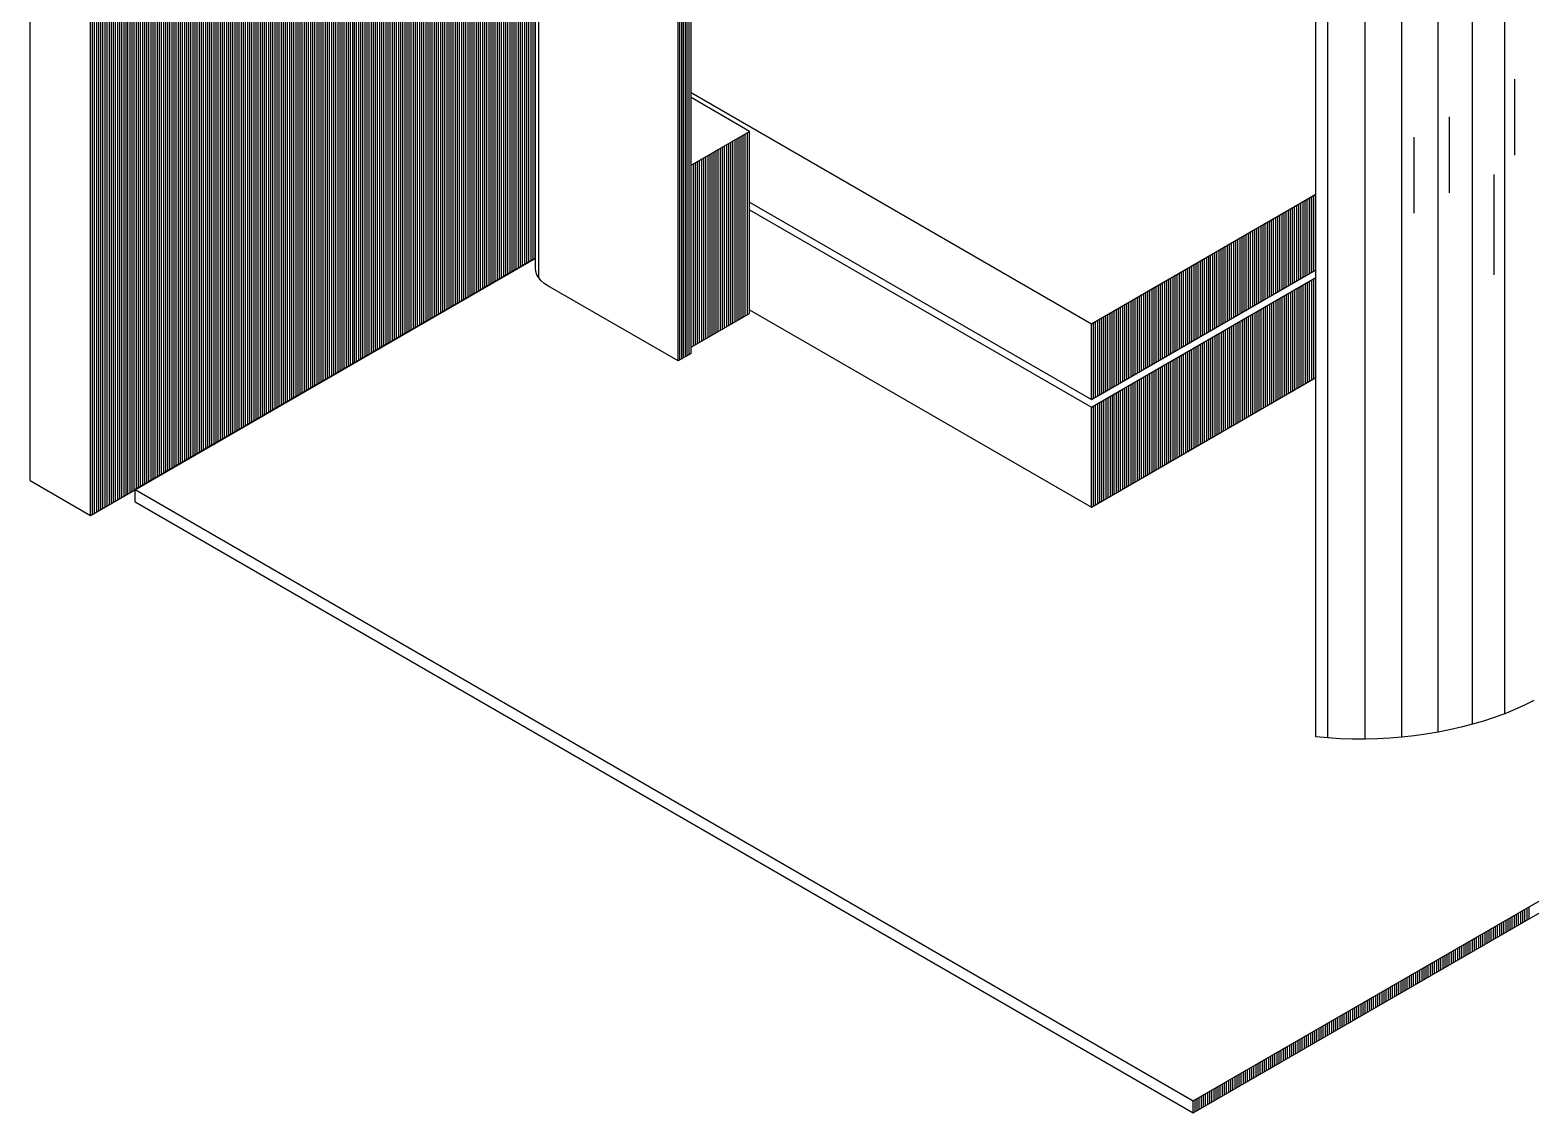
# Model space of a CAD drawing. Header units: inches. Extents: x 0.3 to 16.2, y 0.3 to 11.4.
# Drawn here: x 11.645 to 13.895, y 2.795 to 4.418 of the extents above; entities that cross this region are included whole.
import ezdxf

# ---------------------------------------------------------------- set-up
doc = ezdxf.new("R2010")
doc.units = ezdxf.units.IN
doc.header["$LTSCALE"] = 0.009843
doc.header["$MEASUREMENT"] = 0
doc.layers.add('GEOMETRY', color=7, linetype='Continuous')

msp = doc.modelspace()

# ---------------------------------------------------------------- linework, layer by layer
at = {"layer": 'GEOMETRY'}
for p, q in [((12.4024, 4.0756), (12.4024, 5.335)), ((12.3614, 4.052), (12.3614, 5.3114)), ((12.3646, 4.0539), (12.3646, 5.313)), ((12.3677, 4.0555), (12.3677, 5.315)), ((12.3709, 4.0575), (12.3709, 5.3169)), ((12.374, 4.0594), (12.374, 5.3185)), ((12.3772, 4.061), (12.3772, 5.3205)), ((12.3803, 4.063), (12.3803, 5.3224)), ((12.3835, 4.065), (12.3835, 5.324)), ((12.3866, 4.0665), (12.3866, 5.326)), ((12.3898, 4.0685), (12.3898, 5.3276)), ((12.3929, 4.0701), (12.3929, 5.3295)), ((12.3961, 4.072), (12.3961, 5.3315)), ((12.3992, 4.074), (12.3992, 5.3331)), ((12.3236, 4.0303), (12.3236, 5.2894)), ((12.3268, 4.0323), (12.3268, 5.2913)), ((12.3299, 4.0339), (12.3299, 5.2933)), ((12.3331, 4.0358), (12.3331, 5.2949)), ((12.3362, 4.0374), (12.3362, 5.2969)), ((12.3394, 4.0394), (12.3394, 5.2988)), ((12.3425, 4.0413), (12.3425, 5.3004)), ((12.3457, 4.0429), (12.3457, 5.3024)), ((12.3488, 4.0449), (12.3488, 5.3039)), ((12.352, 4.0465), (12.352, 5.3059)), ((12.3551, 4.0484), (12.3551, 5.3079)), ((12.3583, 4.0504), (12.3583, 5.3094)), ((12.2827, 4.0067), (12.2827, 5.2661)), ((12.2858, 4.0087), (12.2858, 5.2677)), ((12.289, 4.0102), (12.289, 5.2697)), ((12.2921, 4.0122), (12.2921, 5.2713)), ((12.2953, 4.0138), (12.2953, 5.2732)), ((12.2984, 4.0157), (12.2984, 5.2752)), ((12.3016, 4.0177), (12.3016, 5.2768)), ((12.3047, 4.0193), (12.3047, 5.2787)), ((12.3079, 4.0213), (12.3079, 5.2803)), ((12.311, 4.0228), (12.311, 5.2823)), ((12.3142, 4.0248), (12.3142, 5.2843)), ((12.3173, 4.0268), (12.3173, 5.2858)), ((12.3205, 4.0283), (12.3205, 5.2878)), ((12.2449, 3.985), (12.2449, 5.2441)), ((12.248, 3.9866), (12.248, 5.2461)), ((12.2512, 3.9886), (12.2512, 5.2476)), ((12.2543, 3.9902), (12.2543, 5.2496)), ((12.2575, 3.9921), (12.2575, 5.2516)), ((12.2606, 3.9941), (12.2606, 5.2531)), ((12.2638, 3.9957), (12.2638, 5.2551)), ((12.2669, 3.9976), (12.2669, 5.2567)), ((12.2701, 3.9992), (12.2701, 5.2587)), ((12.2732, 4.0012), (12.2732, 5.2606)), ((12.2764, 4.0031), (12.2764, 5.2622)), ((12.2795, 4.0047), (12.2795, 5.2642)), ((12.2071, 3.963), (12.2071, 5.2224)), ((12.2102, 3.965), (12.2102, 5.224)), ((12.2134, 3.9665), (12.2134, 5.226)), ((12.2165, 3.9685), (12.2165, 5.228)), ((12.2197, 3.9705), (12.2197, 5.2295)), ((12.2228, 3.972), (12.2228, 5.2315)), ((12.226, 3.974), (12.226, 5.2331)), ((12.2291, 3.976), (12.2291, 5.235)), ((12.2323, 3.9776), (12.2323, 5.237)), ((12.2354, 3.9795), (12.2354, 5.2386)), ((12.2386, 3.9811), (12.2386, 5.2406)), ((12.2417, 3.9831), (12.2417, 5.2425)), ((12.1661, 3.9394), (12.1661, 5.1988)), ((12.1693, 3.9413), (12.1693, 5.2004)), ((12.1724, 3.9429), (12.1724, 5.2024)), ((12.1756, 3.9449), (12.1756, 5.2043)), ((12.1787, 3.9469), (12.1787, 5.2059)), ((12.1819, 3.9484), (12.1819, 5.2079)), ((12.185, 3.9504), (12.185, 5.2094)), ((12.1882, 3.9524), (12.1882, 5.2114)), ((12.1913, 3.9539), (12.1913, 5.2134)), ((12.1945, 3.9559), (12.1945, 5.215)), ((12.1976, 3.9575), (12.1976, 5.2169)), ((12.2008, 3.9594), (12.2008, 5.2189)), ((12.2039, 3.9614), (12.2039, 5.2205)), ((12.1287, 3.9177), (12.1287, 5.1768)), ((12.1315, 3.9193), (12.1315, 5.1787)), ((12.1346, 3.9213), (12.1346, 5.1807)), ((12.1378, 3.9232), (12.1378, 5.1823)), ((12.1409, 3.9248), (12.1409, 5.1843)), ((12.1441, 3.9268), (12.1441, 5.1862)), ((12.1472, 3.9287), (12.1472, 5.1878)), ((12.1504, 3.9303), (12.1504, 5.1898)), ((12.1535, 3.9323), (12.1535, 5.1913)), ((12.1567, 3.9339), (12.1567, 5.1933)), ((12.1598, 3.9358), (12.1598, 5.1953)), ((12.163, 3.9378), (12.163, 5.1969)), ((12.0909, 3.8961), (12.0909, 5.1551)), ((12.0941, 3.8976), (12.0941, 5.1571)), ((12.0972, 3.8996), (12.0972, 5.1587)), ((12.1004, 3.9012), (12.1004, 5.1606)), ((12.1035, 3.9031), (12.1035, 5.1626)), ((12.1067, 3.9051), (12.1067, 5.1642)), ((12.1098, 3.9067), (12.1098, 5.1661)), ((12.113, 3.9087), (12.113, 5.1677)), ((12.1161, 3.9102), (12.1161, 5.1697)), ((12.1193, 3.9122), (12.1193, 5.1717)), ((12.1224, 3.9142), (12.1224, 5.1732)), ((12.1256, 3.9157), (12.1256, 5.1752)), ((12.05, 3.8724), (12.05, 5.1315)), ((12.0531, 3.874), (12.0531, 5.1335)), ((12.0563, 3.876), (12.0563, 5.135)), ((12.0594, 3.8776), (12.0594, 5.137)), ((12.0626, 3.8795), (12.0626, 5.139)), ((12.0657, 3.8815), (12.0657, 5.1406)), ((12.0689, 3.8831), (12.0689, 5.1425)), ((12.072, 3.885), (12.072, 5.1441)), ((12.0752, 3.8866), (12.0752, 5.1461)), ((12.0783, 3.8886), (12.0783, 5.148)), ((12.0815, 3.8906), (12.0815, 5.1496)), ((12.0846, 3.8921), (12.0846, 5.1516)), ((12.0878, 3.8941), (12.0878, 5.1531)), ((12.0122, 3.8504), (12.0122, 5.1098)), ((12.0154, 3.8524), (12.0154, 5.1114)), ((12.0185, 3.8539), (12.0185, 5.1134)), ((12.0217, 3.8559), (12.0217, 5.1154)), ((12.0248, 3.8579), (12.0248, 5.1169)), ((12.028, 3.8594), (12.028, 5.1189)), ((12.0311, 3.8614), (12.0311, 5.1205)), ((12.0343, 3.863), (12.0343, 5.1224)), ((12.0374, 3.865), (12.0374, 5.1244)), ((12.0406, 3.8669), (12.0406, 5.126)), ((12.0437, 3.8685), (12.0437, 5.128)), ((12.0469, 3.8705), (12.0469, 5.1295)), ((11.9713, 3.8268), (11.9713, 5.0862)), ((11.9744, 3.8287), (11.9744, 5.0878)), ((11.9776, 3.8303), (11.9776, 5.0898)), ((11.9807, 3.8323), (11.9807, 5.0917)), ((11.9839, 3.8343), (11.9839, 5.0933)), ((11.987, 3.8358), (11.987, 5.0953)), ((11.9902, 3.8378), (11.9902, 5.0969)), ((11.9933, 3.8394), (11.9933, 5.0988)), ((11.9965, 3.8413), (11.9965, 5.1008)), ((11.9996, 3.8433), (11.9996, 5.1024)), ((12.0028, 3.8449), (12.0028, 5.1043)), ((12.0059, 3.8469), (12.0059, 5.1063)), ((12.0091, 3.8488), (12.0091, 5.1079)), ((11.9335, 3.8051), (11.9335, 5.0642)), ((11.9366, 3.8067), (11.9366, 5.0661)), ((11.9398, 3.8087), (11.9398, 5.0681)), ((11.9429, 3.8106), (11.9429, 5.0697)), ((11.9461, 3.8122), (11.9461, 5.0717)), ((11.9492, 3.8142), (11.9492, 5.0732)), ((11.9524, 3.8161), (11.9524, 5.0752)), ((11.9555, 3.8177), (11.9555, 5.0772)), ((11.9587, 3.8197), (11.9587, 5.0787)), ((11.9618, 3.8213), (11.9618, 5.0807)), ((11.965, 3.8232), (11.965, 5.0827)), ((11.9681, 3.8252), (11.9681, 5.0843)), ((11.8957, 3.7831), (11.8957, 5.0425)), ((11.8988, 3.785), (11.8988, 5.0445)), ((11.902, 3.787), (11.902, 5.0461)), ((11.9051, 3.7886), (11.9051, 5.048)), ((11.9083, 3.7906), (11.9083, 5.05)), ((11.9114, 3.7925), (11.9114, 5.0516)), ((11.9146, 3.7941), (11.9146, 5.0535)), ((11.9177, 3.7961), (11.9177, 5.0551)), ((11.9209, 3.7976), (11.9209, 5.0571)), ((11.924, 3.7996), (11.924, 5.0591)), ((11.9272, 3.8016), (11.9272, 5.0606)), ((11.9303, 3.8031), (11.9303, 5.0626)), ((11.8547, 3.7598), (11.8547, 5.0189)), ((11.8579, 3.7614), (11.8579, 5.0209)), ((11.861, 3.7634), (11.861, 5.0224)), ((11.8642, 3.765), (11.8642, 5.0244)), ((11.8673, 3.7669), (11.8673, 5.0264)), ((11.8705, 3.7689), (11.8705, 5.028)), ((11.8736, 3.7705), (11.8736, 5.0299)), ((11.8768, 3.7724), (11.8768, 5.0315)), ((11.8799, 3.774), (11.8799, 5.0335)), ((11.8831, 3.776), (11.8831, 5.0354)), ((11.8862, 3.778), (11.8862, 5.037)), ((11.8894, 3.7795), (11.8894, 5.039)), ((11.8925, 3.7815), (11.8925, 5.0406)), ((11.6449, 3.7429), (11.6449, 5.0024)), ((11.8169, 3.7378), (11.8169, 4.9972)), ((11.8201, 3.7398), (11.8201, 4.9988)), ((11.8232, 3.7413), (11.8232, 5.0008)), ((11.8264, 3.7433), (11.8264, 5.0028)), ((11.8295, 3.7453), (11.8295, 5.0043)), ((11.8327, 3.7469), (11.8327, 5.0063)), ((11.8358, 3.7488), (11.8358, 5.0079)), ((11.839, 3.7504), (11.839, 5.0098)), ((11.8421, 3.7524), (11.8421, 5.0118)), ((11.8453, 3.7543), (11.8453, 5.0134)), ((11.8484, 3.7559), (11.8484, 5.0154)), ((11.8516, 3.7579), (11.8516, 5.0169)), ((11.7764, 3.7142), (11.7764, 4.9736)), ((11.7795, 3.7161), (11.7795, 4.9752)), ((11.7827, 3.7177), (11.7827, 4.9772)), ((11.7858, 3.7197), (11.7858, 4.9791)), ((11.789, 3.7217), (11.789, 4.9807)), ((11.7917, 3.7232), (11.7917, 4.9827)), ((11.7949, 3.7252), (11.7949, 4.9843)), ((11.798, 3.7268), (11.798, 4.9862)), ((11.8012, 3.7287), (11.8012, 4.9882)), ((11.8043, 3.7307), (11.8043, 4.9898)), ((11.8075, 3.7323), (11.8075, 4.9917)), ((11.8106, 3.7343), (11.8106, 4.9933)), ((11.8138, 3.7362), (11.8138, 4.9953)), ((11.7386, 3.6925), (11.7386, 4.9516)), ((11.7417, 3.6941), (11.7417, 4.9535)), ((11.7449, 3.6961), (11.7449, 4.9555)), ((11.748, 3.698), (11.748, 4.9571)), ((11.7512, 3.6996), (11.7512, 4.9591)), ((11.7543, 3.7016), (11.7543, 4.9606)), ((11.7575, 3.7031), (11.7575, 4.9626)), ((11.7606, 3.7051), (11.7606, 4.9646)), ((11.7638, 3.7071), (11.7638, 4.9661)), ((11.7669, 3.7087), (11.7669, 4.9681)), ((11.7701, 3.7106), (11.7701, 4.9701)), ((11.7732, 3.7126), (11.7732, 4.9717)), ((11.7354, 3.6906), (11.7354, 4.95)), ((12.4028, 4.0606), (12.4028, 4.6846)), ((12.4075, 4.0465), (12.4075, 4.6705)), ((13.8075, 3.3776), (13.8075, 4.6366)), ((13.8559, 3.3933), (13.8559, 4.6528)), ((13.5728, 3.3587), (13.5728, 4.6181)), ((13.5906, 3.3571), (13.5906, 4.6165)), ((13.6465, 3.3555), (13.6465, 4.6146)), ((13.7016, 3.3583), (13.7016, 4.6177)), ((13.7559, 3.3657), (13.7559, 4.6248)), ((12.6193, 3.9236), (12.6193, 4.5476)), ((12.622, 3.9252), (12.622, 4.5492)), ((12.6248, 3.9268), (12.6248, 4.5508)), ((12.6276, 3.9283), (12.6276, 4.5524)), ((12.6303, 3.9299), (12.6303, 4.5539)), ((12.6331, 3.9315), (12.6331, 4.5555)), ((12.6362, 3.9331), (12.6362, 4.5571)), ((12.6165, 3.922), (12.6165, 4.5457)), ((13.8709, 4.2303), (13.8709, 4.3441)), ((12.6362, 4.324), (13.2362, 3.9776)), ((12.6362, 4.324), (13.2362, 3.9776)), ((12.7236, 4.2657), (12.6362, 4.3165)), ((13.7732, 4.174), (13.7732, 4.2878)), ((12.6362, 4.2154), (12.7236, 4.2657)), ((12.6362, 4.2154), (12.7236, 4.2657)), ((12.7051, 3.9823), (12.7051, 4.2551)), ((12.7083, 3.9839), (12.7083, 4.2567)), ((12.711, 3.9858), (12.711, 4.2587)), ((12.7142, 3.9874), (12.7142, 4.2602)), ((12.7173, 3.9894), (12.7173, 4.2622)), ((12.7205, 3.9909), (12.7205, 4.2642)), ((12.7236, 3.9929), (12.7236, 4.2657)), ((13.7201, 4.1433), (13.7201, 4.2571)), ((12.6646, 3.9587), (12.6646, 4.2315)), ((12.6677, 3.9606), (12.6677, 4.2335)), ((12.6705, 3.9622), (12.6705, 4.235)), ((12.6736, 3.9642), (12.6736, 4.237)), ((12.6768, 3.9657), (12.6768, 4.239)), ((12.6799, 3.9677), (12.6799, 4.2406)), ((12.6831, 3.9697), (12.6831, 4.2425)), ((12.6862, 3.9713), (12.6862, 4.2441)), ((12.6894, 3.9732), (12.6894, 4.2461)), ((12.6925, 3.9748), (12.6925, 4.2476)), ((12.6957, 3.9768), (12.6957, 4.2496)), ((12.6988, 3.9783), (12.6988, 4.2516)), ((12.702, 3.9803), (12.702, 4.2531)), ((12.6362, 3.9425), (12.6362, 4.2154)), ((12.6394, 3.9445), (12.6394, 4.2173)), ((12.6425, 3.9461), (12.6425, 4.2189)), ((12.6457, 3.948), (12.6457, 4.2209)), ((12.6488, 3.9496), (12.6488, 4.2224)), ((12.652, 3.9516), (12.652, 4.2244)), ((12.6551, 3.9531), (12.6551, 4.2264)), ((12.6583, 3.9551), (12.6583, 4.228)), ((12.6614, 3.9571), (12.6614, 4.2299)), ((13.8559, 4.0602), (13.8559, 4.2102)), ((13.8402, 4.0512), (13.8402, 4.2012)), ((13.2362, 3.9776), (13.5728, 4.172)), ((13.2362, 3.9776), (13.5728, 4.172)), ((13.5598, 4.0508), (13.5598, 4.1646)), ((13.563, 4.0528), (13.563, 4.1665)), ((13.5661, 4.0543), (13.5661, 4.1681)), ((13.5693, 4.0563), (13.5693, 4.1701)), ((13.5724, 4.0583), (13.5724, 4.1717)), ((12.7236, 4.1598), (13.2362, 3.8642)), ((12.7236, 4.1484), (13.2362, 3.8528)), ((12.7236, 4.1484), (13.2362, 3.8528)), ((13.5189, 4.0272), (13.5189, 4.1409)), ((13.522, 4.0291), (13.522, 4.1429)), ((13.5252, 4.0307), (13.5252, 4.1445)), ((13.5283, 4.0327), (13.5283, 4.1465)), ((13.5315, 4.0346), (13.5315, 4.148)), ((13.5346, 4.0362), (13.5346, 4.15)), ((13.5378, 4.0382), (13.5378, 4.152)), ((13.5409, 4.0402), (13.5409, 4.1535)), ((13.5441, 4.0417), (13.5441, 4.1555)), ((13.5472, 4.0437), (13.5472, 4.1575)), ((13.5504, 4.0453), (13.5504, 4.1591)), ((13.5535, 4.0472), (13.5535, 4.161)), ((13.5567, 4.0492), (13.5567, 4.1626)), ((13.4811, 4.0055), (13.4811, 4.1193)), ((13.4843, 4.0075), (13.4843, 4.1209)), ((13.4874, 4.0091), (13.4874, 4.1228)), ((13.4906, 4.011), (13.4906, 4.1248)), ((13.4937, 4.0126), (13.4937, 4.1264)), ((13.4969, 4.0146), (13.4969, 4.1283)), ((13.5, 4.0165), (13.5, 4.1299)), ((13.5031, 4.0181), (13.5031, 4.1319)), ((13.5063, 4.0201), (13.5063, 4.1339)), ((13.5094, 4.0217), (13.5094, 4.1354)), ((13.5126, 4.0236), (13.5126, 4.1374)), ((13.5157, 4.0256), (13.5157, 4.139)), ((13.7016, 3.9713), (13.7016, 4.1213)), ((13.4433, 3.9839), (13.4433, 4.0972)), ((13.4465, 3.9854), (13.4465, 4.0992)), ((13.4496, 3.9874), (13.4496, 4.1012)), ((13.4528, 3.9894), (13.4528, 4.1028)), ((13.4559, 3.9909), (13.4559, 4.1047)), ((13.4591, 3.9929), (13.4591, 4.1067)), ((13.4622, 3.9945), (13.4622, 4.1083)), ((13.4654, 3.9965), (13.4654, 4.1102)), ((13.4685, 3.9984), (13.4685, 4.1118)), ((13.4717, 4), (13.4717, 4.1138)), ((13.4748, 4.002), (13.4748, 4.1157)), ((13.478, 4.0035), (13.478, 4.1173)), ((11.7354, 3.6906), (12.4028, 4.076)), ((12.4028, 4.076), (11.8024, 3.7291)), ((13.4028, 3.9602), (13.4028, 4.074)), ((13.4059, 3.9618), (13.4059, 4.0756)), ((13.4091, 3.9638), (13.4091, 4.0776)), ((13.4122, 3.9657), (13.4122, 4.0791)), ((13.415, 3.9673), (13.415, 4.0811)), ((13.4181, 3.9693), (13.4181, 4.0831)), ((13.4213, 3.9709), (13.4213, 4.0846)), ((13.4244, 3.9728), (13.4244, 4.0866)), ((13.4276, 3.9748), (13.4276, 4.0882)), ((13.4307, 3.9764), (13.4307, 4.0902)), ((13.4339, 3.9783), (13.4339, 4.0921)), ((13.437, 3.9799), (13.437, 4.0937)), ((13.4402, 3.9819), (13.4402, 4.0957)), ((12.4031, 4.0559), (12.4028, 4.0606)), ((12.4047, 4.0512), (12.4031, 4.0559)), ((12.4075, 4.0465), (12.4047, 4.0512)), ((13.2362, 3.8642), (13.5728, 4.0583)), ((13.365, 3.9382), (13.365, 4.052)), ((13.3681, 3.9402), (13.3681, 4.0539)), ((13.3713, 3.9421), (13.3713, 4.0555)), ((13.3744, 3.9437), (13.3744, 4.0575)), ((13.3776, 3.9457), (13.3776, 4.0594)), ((13.3807, 3.9476), (13.3807, 4.061)), ((13.3839, 3.9492), (13.3839, 4.063)), ((13.387, 3.9512), (13.387, 4.065)), ((13.3902, 3.9528), (13.3902, 4.0665)), ((13.3933, 3.9547), (13.3933, 4.0685)), ((13.3965, 3.9567), (13.3965, 4.0701)), ((13.3996, 3.9583), (13.3996, 4.072)), ((12.411, 4.0421), (12.4075, 4.0465)), ((12.4157, 4.0382), (12.411, 4.0421)), ((12.4213, 4.0343), (12.4157, 4.0382)), ((12.6165, 3.922), (12.4213, 4.0343)), ((13.2362, 3.8528), (13.5728, 4.0472)), ((13.2362, 3.8528), (13.5728, 4.0472)), ((13.324, 3.915), (13.324, 4.0283)), ((13.3272, 3.9165), (13.3272, 4.0303)), ((13.3303, 3.9185), (13.3303, 4.0323)), ((13.3335, 3.9201), (13.3335, 4.0339)), ((13.3366, 3.922), (13.3366, 4.0358)), ((13.3398, 3.924), (13.3398, 4.0374)), ((13.3429, 3.9256), (13.3429, 4.0394)), ((13.3461, 3.9276), (13.3461, 4.0413)), ((13.3492, 3.9291), (13.3492, 4.0429)), ((13.3524, 3.9311), (13.3524, 4.0449)), ((13.3555, 3.9331), (13.3555, 4.0465)), ((13.3587, 3.9346), (13.3587, 4.0484)), ((13.3618, 3.9366), (13.3618, 4.0504)), ((13.5413, 3.8787), (13.5413, 4.0287)), ((13.5445, 3.8807), (13.5445, 4.0307)), ((13.5476, 3.8823), (13.5476, 4.0323)), ((13.5508, 3.8843), (13.5508, 4.0343)), ((13.5539, 3.8858), (13.5539, 4.0362)), ((13.5571, 3.8878), (13.5571, 4.0378)), ((13.5602, 3.8898), (13.5602, 4.0398)), ((13.5634, 3.8913), (13.5634, 4.0413)), ((13.5665, 3.8933), (13.5665, 4.0433)), ((13.5697, 3.8949), (13.5697, 4.0453)), ((13.5728, 3.8969), (13.5728, 4.0469)), ((13.2862, 3.8929), (13.2862, 4.0067)), ((13.2894, 3.8949), (13.2894, 4.0087)), ((13.2925, 3.8969), (13.2925, 4.0102)), ((13.2957, 3.8984), (13.2957, 4.0122)), ((13.2988, 3.9004), (13.2988, 4.0142)), ((13.302, 3.902), (13.302, 4.0157)), ((13.3051, 3.9039), (13.3051, 4.0177)), ((13.3083, 3.9059), (13.3083, 4.0193)), ((13.3114, 3.9075), (13.3114, 4.0213)), ((13.3146, 3.9094), (13.3146, 4.0232)), ((13.3177, 3.911), (13.3177, 4.0248)), ((13.3209, 3.913), (13.3209, 4.0268)), ((13.5035, 3.8571), (13.5035, 4.0071)), ((13.5067, 3.8587), (13.5067, 4.0087)), ((13.5098, 3.8606), (13.5098, 4.0106)), ((13.513, 3.8622), (13.513, 4.0126)), ((13.5161, 3.8642), (13.5161, 4.0142)), ((13.5193, 3.8661), (13.5193, 4.0161)), ((13.5224, 3.8677), (13.5224, 4.0177)), ((13.5256, 3.8697), (13.5256, 4.0197)), ((13.5287, 3.8717), (13.5287, 4.0217)), ((13.5319, 3.8732), (13.5319, 4.0232)), ((13.535, 3.8752), (13.535, 4.0252)), ((13.5382, 3.8768), (13.5382, 4.0272)), ((12.6362, 3.9425), (12.7236, 3.9929)), ((12.7236, 3.9984), (13.2362, 3.7028)), ((13.2488, 3.8713), (13.2488, 3.985)), ((13.252, 3.8732), (13.252, 3.9866)), ((13.2547, 3.8748), (13.2547, 3.9886)), ((13.2579, 3.8768), (13.2579, 3.9906)), ((13.261, 3.8783), (13.261, 3.9921)), ((13.2642, 3.8803), (13.2642, 3.9941)), ((13.2673, 3.8823), (13.2673, 3.9957)), ((13.2705, 3.8839), (13.2705, 3.9976)), ((13.2736, 3.8858), (13.2736, 3.9996)), ((13.2768, 3.8874), (13.2768, 4.0012)), ((13.2799, 3.8894), (13.2799, 4.0031)), ((13.2831, 3.8913), (13.2831, 4.0047)), ((13.4626, 3.8335), (13.4626, 3.9835)), ((13.4657, 3.835), (13.4657, 3.985)), ((13.4689, 3.837), (13.4689, 3.987)), ((13.472, 3.8386), (13.472, 3.989)), ((13.4752, 3.8406), (13.4752, 3.9906)), ((13.4783, 3.8425), (13.4783, 3.9925)), ((13.4815, 3.8441), (13.4815, 3.9945)), ((13.4846, 3.8461), (13.4846, 3.9961)), ((13.4878, 3.848), (13.4878, 3.998)), ((13.4909, 3.8496), (13.4909, 3.9996)), ((13.4941, 3.8516), (13.4941, 4.0016)), ((13.4972, 3.8531), (13.4972, 4.0035)), ((13.5004, 3.8551), (13.5004, 4.0051)), ((13.2362, 3.8642), (13.2362, 3.9776)), ((13.2394, 3.8657), (13.2394, 3.9795)), ((13.2425, 3.8677), (13.2425, 3.9815)), ((13.2457, 3.8693), (13.2457, 3.9831)), ((13.4248, 3.8114), (13.4248, 3.9614)), ((13.428, 3.8134), (13.428, 3.9634)), ((13.4311, 3.8154), (13.4311, 3.9654)), ((13.4343, 3.8169), (13.4343, 3.9669)), ((13.4374, 3.8189), (13.4374, 3.9689)), ((13.4406, 3.8205), (13.4406, 3.9709)), ((13.4437, 3.8224), (13.4437, 3.9724)), ((13.4469, 3.8244), (13.4469, 3.9744)), ((13.45, 3.826), (13.45, 3.976)), ((13.4531, 3.828), (13.4531, 3.978)), ((13.4563, 3.8295), (13.4563, 3.9799)), ((13.4594, 3.8315), (13.4594, 3.9815)), ((13.3839, 3.7878), (13.3839, 3.9382)), ((13.387, 3.7898), (13.387, 3.9398)), ((13.3902, 3.7917), (13.3902, 3.9417)), ((13.3933, 3.7933), (13.3933, 3.9433)), ((13.3965, 3.7953), (13.3965, 3.9453)), ((13.3996, 3.7969), (13.3996, 3.9472)), ((13.4028, 3.7988), (13.4028, 3.9488)), ((13.4059, 3.8008), (13.4059, 3.9508)), ((13.4091, 3.8024), (13.4091, 3.9524)), ((13.4122, 3.8043), (13.4122, 3.9543)), ((13.4154, 3.8059), (13.4154, 3.9563)), ((13.4185, 3.8079), (13.4185, 3.9579)), ((13.4217, 3.8098), (13.4217, 3.9598)), ((12.6362, 3.9331), (12.6165, 3.922)), ((13.3461, 3.7661), (13.3461, 3.9161)), ((13.3492, 3.7681), (13.3492, 3.9181)), ((13.3524, 3.7697), (13.3524, 3.9197)), ((13.3555, 3.7717), (13.3555, 3.9217)), ((13.3587, 3.7732), (13.3587, 3.9236)), ((13.3618, 3.7752), (13.3618, 3.9252)), ((13.365, 3.7772), (13.365, 3.9272)), ((13.3681, 3.7787), (13.3681, 3.9287)), ((13.3713, 3.7807), (13.3713, 3.9307)), ((13.3744, 3.7823), (13.3744, 3.9327)), ((13.3776, 3.7843), (13.3776, 3.9343)), ((13.3807, 3.7862), (13.3807, 3.9362)), ((13.2362, 3.7028), (13.5728, 3.8969)), ((13.3083, 3.7445), (13.3083, 3.8945)), ((13.3114, 3.7461), (13.3114, 3.8961)), ((13.3146, 3.748), (13.3146, 3.898)), ((13.3177, 3.7496), (13.3177, 3.9)), ((13.3209, 3.7516), (13.3209, 3.9016)), ((13.324, 3.7535), (13.324, 3.9035)), ((13.3272, 3.7551), (13.3272, 3.9051)), ((13.3303, 3.7571), (13.3303, 3.9071)), ((13.3335, 3.7591), (13.3335, 3.9091)), ((13.3366, 3.7606), (13.3366, 3.9106)), ((13.3398, 3.7626), (13.3398, 3.9126)), ((13.3429, 3.7642), (13.3429, 3.9146)), ((13.3886, 2.8134), (15.2965, 3.915)), ((13.3886, 2.8134), (15.2965, 3.915)), ((13.3886, 2.7953), (15.2965, 3.8965)), ((13.2677, 3.7209), (13.2677, 3.8709)), ((13.2705, 3.7224), (13.2705, 3.8724)), ((13.2736, 3.7244), (13.2736, 3.8744)), ((13.2768, 3.726), (13.2768, 3.8764)), ((13.2799, 3.728), (13.2799, 3.878)), ((13.2831, 3.7299), (13.2831, 3.8799)), ((13.2862, 3.7315), (13.2862, 3.8819)), ((13.2894, 3.7335), (13.2894, 3.8835)), ((13.2925, 3.7354), (13.2925, 3.8854)), ((13.2957, 3.737), (13.2957, 3.887)), ((13.2988, 3.739), (13.2988, 3.889)), ((13.302, 3.7406), (13.302, 3.8909)), ((13.3051, 3.7425), (13.3051, 3.8925)), ((13.2362, 3.7028), (13.2362, 3.8528)), ((13.2394, 3.7043), (13.2394, 3.8543)), ((13.2425, 3.7063), (13.2425, 3.8563)), ((13.2457, 3.7079), (13.2457, 3.8583)), ((13.2488, 3.7098), (13.2488, 3.8598)), ((13.252, 3.7118), (13.252, 3.8618)), ((13.2551, 3.7134), (13.2551, 3.8634)), ((13.2583, 3.7154), (13.2583, 3.8654)), ((13.2614, 3.7169), (13.2614, 3.8673)), ((13.2646, 3.7189), (13.2646, 3.8689)), ((11.6449, 3.7429), (11.7354, 3.6906)), ((11.8024, 3.7291), (13.3886, 2.8134)), ((11.8024, 3.7291), (13.3886, 2.8134)), ((11.8024, 3.711), (11.8024, 3.7291)), ((11.8024, 3.711), (13.3886, 2.7953)), ((13.8709, 3.3996), (13.8559, 3.3933)), ((13.8854, 3.4063), (13.8709, 3.3996)), ((13.8996, 3.4134), (13.8854, 3.4063)), ((13.8075, 3.3776), (13.7906, 3.3732)), ((13.824, 3.3823), (13.8075, 3.3776)), ((13.8402, 3.3878), (13.824, 3.3823)), ((13.8559, 3.3933), (13.8402, 3.3878)), ((13.5906, 3.3571), (13.5728, 3.3587)), ((13.6091, 3.3559), (13.5906, 3.3571)), ((13.6276, 3.3555), (13.6091, 3.3559)), ((13.6465, 3.3555), (13.6276, 3.3555)), ((13.665, 3.3559), (13.6465, 3.3555)), ((13.6835, 3.3567), (13.665, 3.3559)), ((13.7016, 3.3583), (13.6835, 3.3567)), ((13.7201, 3.3602), (13.7016, 3.3583)), ((13.7378, 3.3626), (13.7201, 3.3602)), ((13.7559, 3.3657), (13.7378, 3.3626)), ((13.7732, 3.3693), (13.7559, 3.3657)), ((13.7906, 3.3732), (13.7732, 3.3693)), ((13.8579, 3.0661), (13.8579, 3.0843)), ((13.861, 3.0677), (13.861, 3.0858)), ((13.8642, 3.0697), (13.8642, 3.0878)), ((13.8673, 3.0713), (13.8673, 3.0898)), ((13.8705, 3.0732), (13.8705, 3.0913)), ((13.8736, 3.0752), (13.8736, 3.0933)), ((13.8768, 3.0768), (13.8768, 3.0953)), ((13.8799, 3.0787), (13.8799, 3.0969)), ((13.8831, 3.0807), (13.8831, 3.0988)), ((13.8862, 3.0823), (13.8862, 3.1004)), ((13.8894, 3.0843), (13.8894, 3.1024)), ((13.8925, 3.0858), (13.8925, 3.1043)), ((13.8169, 3.0425), (13.8169, 3.0606)), ((13.8201, 3.0441), (13.8201, 3.0622)), ((13.8232, 3.0461), (13.8232, 3.0642)), ((13.8264, 3.0476), (13.8264, 3.0661)), ((13.8295, 3.0496), (13.8295, 3.0677)), ((13.8327, 3.0516), (13.8327, 3.0697)), ((13.8358, 3.0531), (13.8358, 3.0717)), ((13.839, 3.0551), (13.839, 3.0732)), ((13.8421, 3.0571), (13.8421, 3.0752)), ((13.8453, 3.0587), (13.8453, 3.0768)), ((13.8484, 3.0606), (13.8484, 3.0787)), ((13.8516, 3.0622), (13.8516, 3.0807)), ((13.8547, 3.0642), (13.8547, 3.0823)), ((13.7791, 3.0205), (13.7791, 3.0386)), ((13.7823, 3.0224), (13.7823, 3.0406)), ((13.7854, 3.024), (13.7854, 3.0425)), ((13.7886, 3.026), (13.7886, 3.0441)), ((13.7917, 3.028), (13.7917, 3.0461)), ((13.7949, 3.0295), (13.7949, 3.0476)), ((13.798, 3.0315), (13.798, 3.0496)), ((13.8012, 3.0335), (13.8012, 3.0516)), ((13.8043, 3.035), (13.8043, 3.0531)), ((13.8075, 3.037), (13.8075, 3.0551)), ((13.8106, 3.0386), (13.8106, 3.0571)), ((13.8138, 3.0406), (13.8138, 3.0587)), ((13.7413, 2.9988), (13.7413, 3.0169)), ((13.7445, 3.0004), (13.7445, 3.0189)), ((13.7476, 3.0024), (13.7476, 3.0205)), ((13.7508, 3.0043), (13.7508, 3.0224)), ((13.7539, 3.0059), (13.7539, 3.024)), ((13.7571, 3.0079), (13.7571, 3.026)), ((13.7602, 3.0098), (13.7602, 3.028)), ((13.7634, 3.0114), (13.7634, 3.0295)), ((13.7665, 3.0134), (13.7665, 3.0315)), ((13.7697, 3.015), (13.7697, 3.0335)), ((13.7728, 3.0169), (13.7728, 3.035)), ((13.776, 3.0189), (13.776, 3.037)), ((13.7004, 2.9752), (13.7004, 2.9933)), ((13.7035, 2.9768), (13.7035, 2.9953)), ((13.7067, 2.9787), (13.7067, 2.9969)), ((13.7098, 2.9807), (13.7098, 2.9988)), ((13.713, 2.9823), (13.713, 3.0004)), ((13.7161, 2.9843), (13.7161, 3.0024)), ((13.7193, 2.9858), (13.7193, 3.0043)), ((13.7224, 2.9878), (13.7224, 3.0059)), ((13.7256, 2.9898), (13.7256, 3.0079)), ((13.7287, 2.9913), (13.7287, 3.0098)), ((13.7319, 2.9933), (13.7319, 3.0114)), ((13.735, 2.9953), (13.735, 3.0134)), ((13.7382, 2.9969), (13.7382, 3.015)), ((13.6626, 2.9531), (13.6626, 2.9717)), ((13.6657, 2.9551), (13.6657, 2.9732)), ((13.6689, 2.9571), (13.6689, 2.9752)), ((13.672, 2.9587), (13.672, 2.9768)), ((13.6752, 2.9606), (13.6752, 2.9787)), ((13.6783, 2.9622), (13.6783, 2.9807)), ((13.6815, 2.9642), (13.6815, 2.9823)), ((13.6846, 2.9661), (13.6846, 2.9843)), ((13.6878, 2.9677), (13.6878, 2.9862)), ((13.6909, 2.9697), (13.6909, 2.9878)), ((13.6941, 2.9717), (13.6941, 2.9898)), ((13.6972, 2.9732), (13.6972, 2.9913)), ((13.6217, 2.9295), (13.6217, 2.948)), ((13.6248, 2.9315), (13.6248, 2.9496)), ((13.628, 2.9335), (13.628, 2.9516)), ((13.6311, 2.935), (13.6311, 2.9531)), ((13.6343, 2.937), (13.6343, 2.9551)), ((13.6374, 2.9386), (13.6374, 2.9571)), ((13.6406, 2.9406), (13.6406, 2.9587)), ((13.6437, 2.9425), (13.6437, 2.9606)), ((13.6469, 2.9441), (13.6469, 2.9626)), ((13.65, 2.9461), (13.65, 2.9642)), ((13.6531, 2.948), (13.6531, 2.9661)), ((13.6563, 2.9496), (13.6563, 2.9677)), ((13.6594, 2.9516), (13.6594, 2.9697)), ((13.5839, 2.9079), (13.5839, 2.926)), ((13.587, 2.9098), (13.587, 2.928)), ((13.5902, 2.9114), (13.5902, 2.9295)), ((13.5933, 2.9134), (13.5933, 2.9315)), ((13.5965, 2.915), (13.5965, 2.9335)), ((13.5996, 2.9169), (13.5996, 2.935)), ((13.6028, 2.9189), (13.6028, 2.937)), ((13.6059, 2.9205), (13.6059, 2.9386)), ((13.6091, 2.9224), (13.6091, 2.9406)), ((13.6122, 2.9244), (13.6122, 2.9425)), ((13.6154, 2.926), (13.6154, 2.9441)), ((13.6185, 2.928), (13.6185, 2.9461)), ((13.5461, 2.8862), (13.5461, 2.9043)), ((13.5492, 2.8878), (13.5492, 2.9059)), ((13.5524, 2.8898), (13.5524, 2.9079)), ((13.5555, 2.8913), (13.5555, 2.9098)), ((13.5587, 2.8933), (13.5587, 2.9114)), ((13.5618, 2.8953), (13.5618, 2.9134)), ((13.565, 2.8969), (13.565, 2.915)), ((13.5681, 2.8988), (13.5681, 2.9169)), ((13.5713, 2.9004), (13.5713, 2.9189)), ((13.5744, 2.9024), (13.5744, 2.9205)), ((13.5776, 2.9043), (13.5776, 2.9224)), ((13.5807, 2.9059), (13.5807, 2.9244)), ((13.5051, 2.8626), (13.5051, 2.8807)), ((13.5083, 2.8642), (13.5083, 2.8823)), ((13.5114, 2.8661), (13.5114, 2.8843)), ((13.5146, 2.8677), (13.5146, 2.8862)), ((13.5177, 2.8697), (13.5177, 2.8878)), ((13.5209, 2.8717), (13.5209, 2.8898)), ((13.524, 2.8732), (13.524, 2.8913)), ((13.5272, 2.8752), (13.5272, 2.8933)), ((13.5303, 2.8768), (13.5303, 2.8953)), ((13.5335, 2.8787), (13.5335, 2.8969)), ((13.5366, 2.8807), (13.5366, 2.8988)), ((13.5398, 2.8823), (13.5398, 2.9008)), ((13.5429, 2.8843), (13.5429, 2.9024)), ((13.4673, 2.8406), (13.4673, 2.8587)), ((13.4705, 2.8425), (13.4705, 2.8606)), ((13.4736, 2.8441), (13.4736, 2.8626)), ((13.4768, 2.8461), (13.4768, 2.8642)), ((13.4799, 2.848), (13.4799, 2.8661)), ((13.4831, 2.8496), (13.4831, 2.8677)), ((13.4862, 2.8516), (13.4862, 2.8697)), ((13.4894, 2.8531), (13.4894, 2.8717)), ((13.4925, 2.8551), (13.4925, 2.8732)), ((13.4957, 2.8571), (13.4957, 2.8752)), ((13.4988, 2.8587), (13.4988, 2.8772)), ((13.502, 2.8606), (13.502, 2.8787)), ((13.4295, 2.8189), (13.4295, 2.837)), ((13.4327, 2.8205), (13.4327, 2.839)), ((13.4358, 2.8224), (13.4358, 2.8406)), ((13.439, 2.8244), (13.439, 2.8425)), ((13.4421, 2.826), (13.4421, 2.8441)), ((13.4453, 2.828), (13.4453, 2.8461)), ((13.4484, 2.8295), (13.4484, 2.848)), ((13.4516, 2.8315), (13.4516, 2.8496)), ((13.4547, 2.8335), (13.4547, 2.8516)), ((13.4579, 2.835), (13.4579, 2.8531)), ((13.461, 2.837), (13.461, 2.8551)), ((13.4642, 2.839), (13.4642, 2.8571)), ((13.3886, 2.7953), (13.3886, 2.8134)), ((13.3917, 2.7969), (13.3917, 2.8154)), ((13.3949, 2.7988), (13.3949, 2.8169)), ((13.398, 2.8008), (13.398, 2.8189)), ((13.4012, 2.8024), (13.4012, 2.8205)), ((13.4043, 2.8043), (13.4043, 2.8224)), ((13.4075, 2.8059), (13.4075, 2.8244)), ((13.4106, 2.8079), (13.4106, 2.826)), ((13.4138, 2.8098), (13.4138, 2.828)), ((13.4169, 2.8114), (13.4169, 2.8295)), ((13.4201, 2.8134), (13.4201, 2.8315)), ((13.4232, 2.8154), (13.4232, 2.8335)), ((13.4264, 2.8169), (13.4264, 2.835))]:
    msp.add_line(p, q, dxfattribs=at)

doc.saveas('drawing.dxf')
